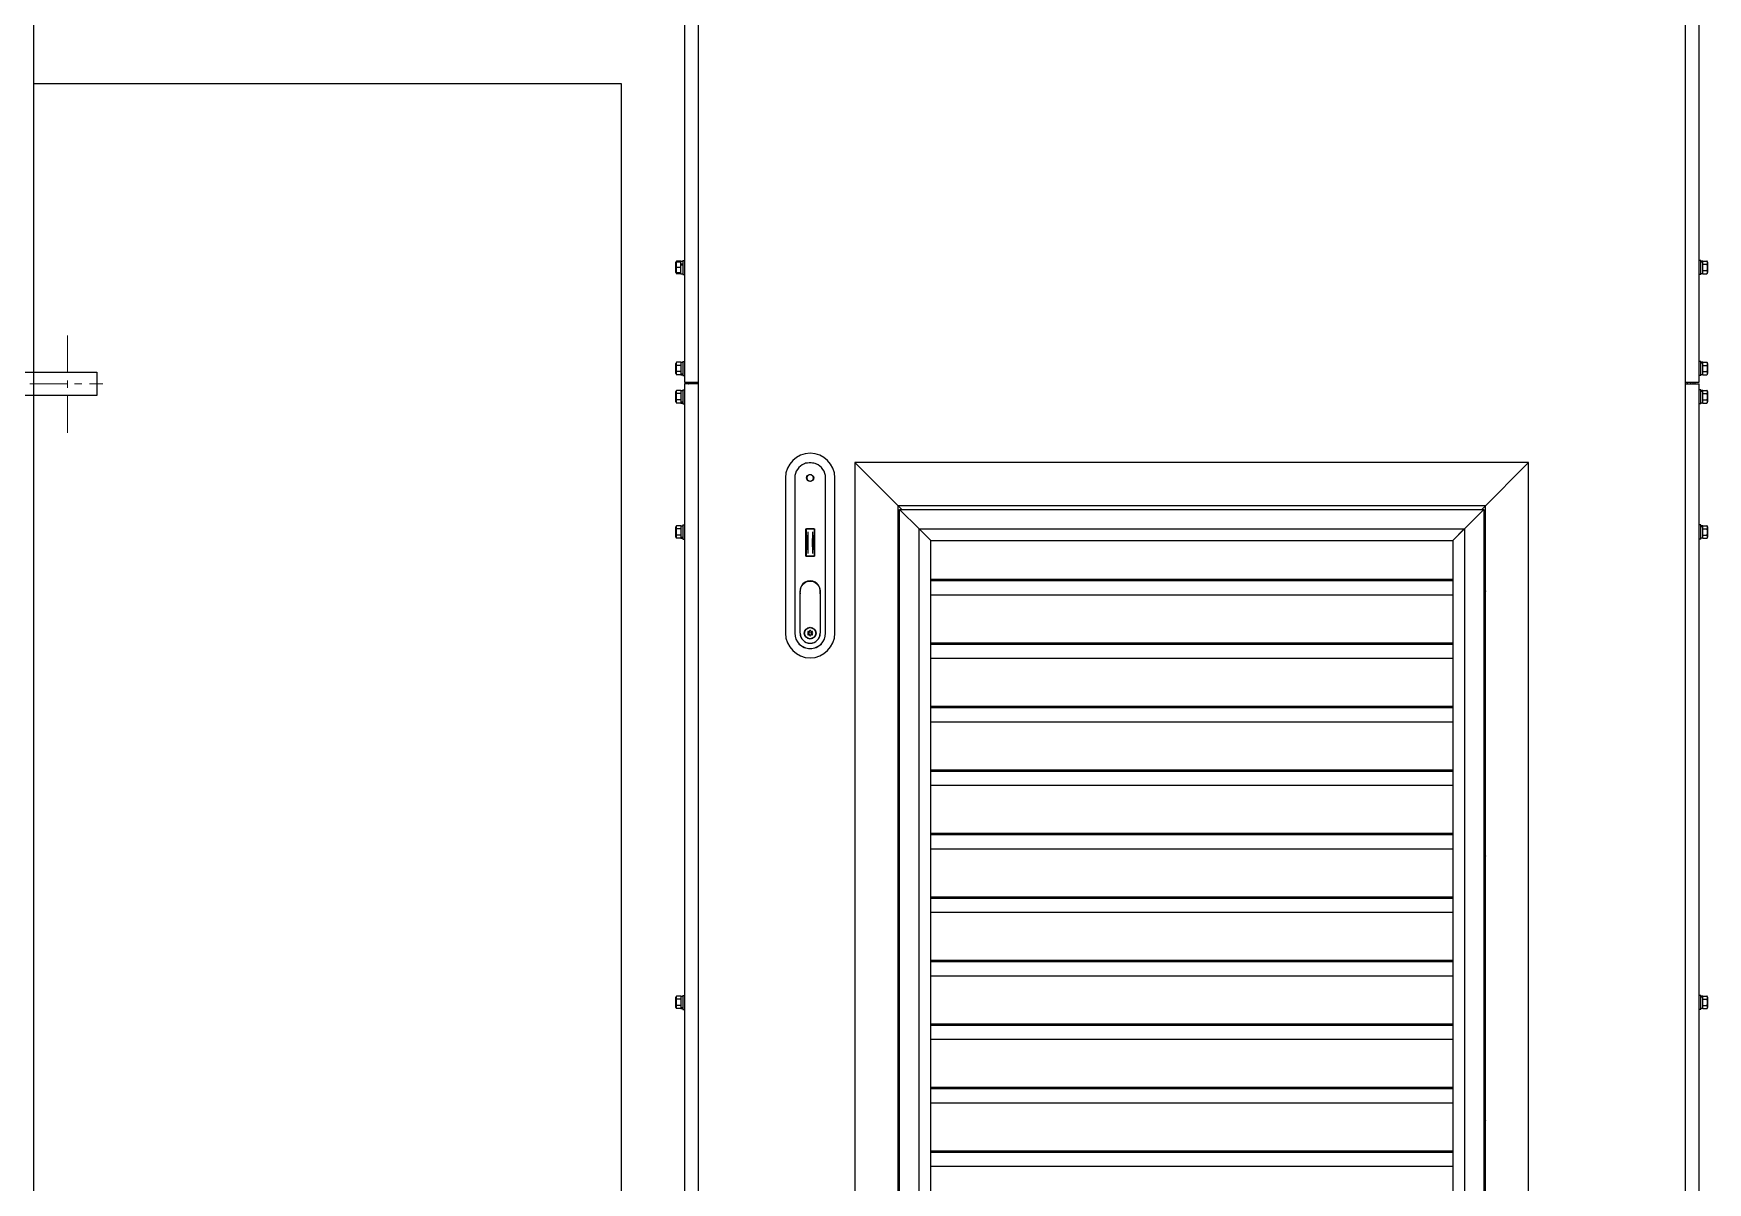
# Model space of a CAD drawing. Extents: x 61367 to 140945, y -1257 to 25588.
# Drawn here: x 90907 to 92331, y 14477 to 15454 of the extents above; entities that cross this region are included whole.
import ezdxf

# ---------------------------------------------------------------- set-up
doc = ezdxf.new("R2010")
doc.units = 0
doc.header["$MEASUREMENT"] = 0
doc.linetypes.add('CENTER', pattern=[50.8, 31.75, -6.35, 6.35, -6.35])
doc.layers.get('0').update_dxf_attribs({"linetype": 'CONTINUOUS'})
for name, color, linetype in [('2401-00300-M6-16HWMC_0', 7, 'CONTINUOUS'), ('2401-00695-M4-16ST_0', 7, 'CONTINUOUS'), ('4212-62832_1_0', 7, 'CONTINUOUS'), ('4212-73754_1_0', 7, 'CONTINUOUS'), ('4212-73755_1_0', 7, 'CONTINUOUS'), ('4212-KH004_041_0', 7, 'CONTINUOUS'), ('4212-KH010_041_0', 7, 'CONTINUOUS'), ('WATER-PROOF-INNER-DOWN_0', 7, 'CONTINUOUS'), ('WATER-PROOF-INNER-SIDE_0', 7, 'CONTINUOUS'), ('WATER-PROOF-INNER_0', 7, 'CONTINUOUS'), ('WATER-PROOF-OUTER-DOWN_0', 7, 'CONTINUOUS'), ('WATER-PROOF-OUTER-SIDE_0', 7, 'CONTINUOUS'), ('WSP-0814_1_0', 7, 'CONTINUOUS'), ('WSP-0814_3_0', 7, 'CONTINUOUS')]:
    doc.layers.add(name, color=color, linetype=linetype)
doc.layers.add('THICK', color=7, linetype='CONTINUOUS', lineweight=0)
doc.layers.add('中心线', color=1, linetype='CENTER', lineweight=9)

# ---------------------------------------------------------------- blocks, each defined once
blk = doc.blocks.new('RYHTHYT')
at = {"layer": '2401-00300-M6-16HWMC_0', "color": 7, "linetype": 'Continuous'}
for p, q in [((-33460.4, -68432.2), (-33460.4, -68444.2)), ((-33460.4, -68432.2), (-33459, -68432.2)), ((-32594.5, -68432.2), (-32596, -68432.2)), ((-32594.5, -68444.2), (-32594.5, -68432.2)), ((-33466.1, -68433.5), (-33462.1, -68433.5)), ((-33466.1, -68442.5), (-33466.1, -68433.8)), ((-33462.1, -68442.8), (-33466.1, -68442.8)), ((-33462.1, -68432.8), (-33465.6, -68432.8)), ((-33462.1, -68438.2), (-33465.6, -68438.2)), ((-33462.1, -68443.5), (-33465.6, -68443.5)), ((-33462.1, -68443.5), (-33462.1, -68432.8)), ((-33462.1, -68432.8), (-33460.4, -68432.8)), ((-33462.1, -68435.2), (-33460.4, -68435.2)), ((-33462.1, -68436.1), (-33460.4, -68436.1)), ((-33462.1, -68443.5), (-33460.4, -68443.5)), ((-33460.4, -68444.2), (-33459, -68444.2)), ((-32594.5, -68444.2), (-32596, -68444.2)), ((-32592.9, -68432.8), (-32594.5, -68432.8)), ((-32592.9, -68433.2), (-32594.5, -68433.2)), ((-32592.9, -68433.7), (-32594.5, -68433.7)), ((-32592.9, -68443.5), (-32594.5, -68443.5)), ((-32592.9, -68432.8), (-32589.4, -68432.8)), ((-32592.9, -68443.5), (-32592.9, -68432.8)), ((-32592.9, -68435.5), (-32589.4, -68435.5)), ((-32592.9, -68440.8), (-32589.4, -68440.8)), ((-32592.9, -68443.5), (-32589.4, -68443.5)), ((-32588.9, -68433.8), (-32588.9, -68442.5)), ((-33466.1, -68528.5), (-33466.1, -68519.8)), ((-33462.1, -68518.8), (-33465.6, -68518.8)), ((-33462.1, -68521.5), (-33465.6, -68521.5)), ((-33462.1, -68526.8), (-33465.6, -68526.8)), ((-33462.1, -68529.5), (-33465.6, -68529.5)), ((-33462.1, -68518.8), (-33462.1, -68529.5)), ((-33462.1, -68518.8), (-33460.4, -68518.8)), ((-33462.1, -68528.6), (-33460.4, -68528.6)), ((-33462.1, -68529.1), (-33460.4, -68529.1)), ((-33462.1, -68529.5), (-33460.4, -68529.5)), ((-33460.4, -68518.2), (-33460.4, -68530.2)), ((-33460.4, -68518.2), (-33459, -68518.2)), ((-33460.4, -68530.2), (-33459, -68530.2)), ((-32594.5, -68518.2), (-32596, -68518.2)), ((-32594.5, -68530.2), (-32596, -68530.2)), ((-32594.5, -68530.2), (-32594.5, -68518.2)), ((-32592.9, -68518.8), (-32594.5, -68518.8)), ((-32592.9, -68519.2), (-32594.5, -68519.2)), ((-32592.9, -68519.7), (-32594.5, -68519.7)), ((-32592.9, -68529.5), (-32594.5, -68529.5)), ((-32592.9, -68518.8), (-32589.4, -68518.8)), ((-32592.9, -68529.5), (-32592.9, -68518.8)), ((-32592.9, -68521.5), (-32589.4, -68521.5)), ((-32592.9, -68526.8), (-32589.4, -68526.8)), ((-32592.9, -68529.5), (-32589.4, -68529.5)), ((-32588.9, -68519.8), (-32588.9, -68528.5)), ((-33466.1, -68552.5), (-33466.1, -68543.8)), ((-33462.1, -68542.8), (-33465.6, -68542.8)), ((-33462.1, -68545.5), (-33465.6, -68545.5)), ((-33462.1, -68542.8), (-33462.1, -68553.5)), ((-33462.1, -68542.8), (-33460.4, -68542.8)), ((-33460.4, -68542.2), (-33460.4, -68554.2)), ((-33460.4, -68542.2), (-33459, -68542.2)), ((-32594.5, -68542.2), (-32596, -68542.2)), ((-32594.5, -68554.2), (-32594.5, -68542.2)), ((-32592.9, -68542.8), (-32594.5, -68542.8)), ((-32592.9, -68543.2), (-32594.5, -68543.2)), ((-32592.9, -68543.7), (-32594.5, -68543.7)), ((-32592.9, -68542.8), (-32589.4, -68542.8)), ((-32592.9, -68553.5), (-32592.9, -68542.8)), ((-32592.9, -68545.5), (-32589.4, -68545.5)), ((-32588.9, -68543.8), (-32588.9, -68552.5)), ((-33462.1, -68550.8), (-33465.6, -68550.8)), ((-33462.1, -68553.5), (-33465.6, -68553.5)), ((-33462.1, -68552.6), (-33460.4, -68552.6)), ((-33462.1, -68553.1), (-33460.4, -68553.1)), ((-33462.1, -68553.5), (-33460.4, -68553.5)), ((-33460.4, -68554.2), (-33459, -68554.2)), ((-32594.5, -68554.2), (-32596, -68554.2)), ((-32592.9, -68553.5), (-32594.5, -68553.5)), ((-32592.9, -68550.8), (-32589.4, -68550.8)), ((-32592.9, -68553.5), (-32589.4, -68553.5)), ((-33466.1, -68667.5), (-33466.1, -68658.8)), ((-33462.1, -68657.8), (-33465.6, -68657.8)), ((-33462.1, -68657.8), (-33462.1, -68668.5)), ((-33462.1, -68657.8), (-33460.4, -68657.8)), ((-33460.4, -68657.2), (-33460.4, -68669.2)), ((-33460.4, -68657.2), (-33459, -68657.2)), ((-32594.5, -68657.2), (-32596, -68657.2)), ((-32594.5, -68669.2), (-32594.5, -68657.2)), ((-32592.9, -68657.8), (-32594.5, -68657.8)), ((-32592.9, -68658.2), (-32594.5, -68658.2)), ((-32592.9, -68658.7), (-32594.5, -68658.7)), ((-32592.9, -68657.8), (-32589.4, -68657.8)), ((-32592.9, -68668.5), (-32592.9, -68657.8)), ((-32588.9, -68658.8), (-32588.9, -68667.5)), ((-33462.1, -68660.5), (-33465.6, -68660.5)), ((-33462.1, -68665.8), (-33465.6, -68665.8)), ((-33462.1, -68668.5), (-33465.6, -68668.5)), ((-33462.1, -68667.6), (-33460.4, -68667.6)), ((-33462.1, -68668.1), (-33460.4, -68668.1)), ((-33462.1, -68668.5), (-33460.4, -68668.5)), ((-33460.4, -68669.2), (-33459, -68669.2)), ((-32594.5, -68669.2), (-32596, -68669.2)), ((-32592.9, -68668.5), (-32594.5, -68668.5)), ((-32592.9, -68660.5), (-32589.4, -68660.5)), ((-32592.9, -68665.8), (-32589.4, -68665.8)), ((-32592.9, -68668.5), (-32589.4, -68668.5)), ((-33462.1, -69057.8), (-33465.6, -69057.8)), ((-33462.1, -69057.8), (-33462.1, -69068.5)), ((-33462.1, -69057.8), (-33460.4, -69057.8)), ((-33460.4, -69057.2), (-33460.4, -69069.2)), ((-33460.4, -69057.2), (-33459, -69057.2)), ((-32594.5, -69057.2), (-32596, -69057.2)), ((-32594.5, -69069.2), (-32594.5, -69057.2)), ((-32592.9, -69057.8), (-32594.5, -69057.8)), ((-32592.9, -69058.2), (-32594.5, -69058.2)), ((-32592.9, -69057.8), (-32589.4, -69057.8)), ((-32592.9, -69068.5), (-32592.9, -69057.8)), ((-33466.1, -69067.5), (-33466.1, -69058.8)), ((-33462.1, -69060.5), (-33465.6, -69060.5)), ((-33462.1, -69065.8), (-33465.6, -69065.8)), ((-33462.1, -69068.5), (-33465.6, -69068.5)), ((-33462.1, -69067.6), (-33460.4, -69067.6)), ((-33462.1, -69068.1), (-33460.4, -69068.1)), ((-33462.1, -69068.5), (-33460.4, -69068.5)), ((-33460.4, -69069.2), (-33459, -69069.2)), ((-32594.5, -69069.2), (-32596, -69069.2)), ((-32592.9, -69058.7), (-32594.5, -69058.7)), ((-32592.9, -69068.5), (-32594.5, -69068.5)), ((-32592.9, -69060.5), (-32589.4, -69060.5)), ((-32592.9, -69065.8), (-32589.4, -69065.8)), ((-32592.9, -69068.5), (-32589.4, -69068.5)), ((-32588.9, -69058.8), (-32588.9, -69067.5))]:
    blk.add_line(p, q, dxfattribs=at)
for centre, start, end in [((-33464.9, -68433.8), 124.948, 166.6065), ((-33464.9, -68433.8), 166.608, 180), ((-33464.9, -68442.5), 180, 193.392), ((-33464.9, -68442.5), 193.3936, 235.052), ((-32590.1, -68433.8), 0, 55.052), ((-32590.1, -68442.5), 304.948, 0), ((-33464.9, -68519.8), 124.948, 180), ((-33464.9, -68528.5), 180, 235.052), ((-32590.1, -68519.8), 0, 55.052), ((-32590.1, -68528.5), 304.948, 0), ((-33464.9, -68543.8), 124.948, 180), ((-32590.1, -68543.8), 0, 55.052), ((-33464.9, -68552.5), 180, 235.052), ((-32590.1, -68552.5), 304.948, 0), ((-33464.9, -68658.8), 124.948, 180), ((-32590.1, -68658.8), 0, 55.052), ((-33464.9, -68667.5), 180, 235.052), ((-32590.1, -68667.5), 304.948, 0), ((-33464.9, -69058.8), 124.948, 180), ((-32590.1, -69058.8), 0, 55.052), ((-33464.9, -69067.5), 180, 235.052), ((-32590.1, -69067.5), 304.948, 0)]:
    blk.add_arc(centre, 1.22, start, end, dxfattribs=at)
for points, knots in [([(-33465.6, -68433.5), (-33465.8, -68433.8), (-33466, -68434.7), (-33466.1, -68435.8), (-33466, -68437), (-33465.8, -68437.9), (-33465.6, -68438.2)], [0, 0, 0, 0, 0.250791, 0.499999, 0.749207, 1, 1, 1, 1]), ([(-33465.6, -68438.2), (-33465.8, -68438.5), (-33466, -68439.3), (-33466.1, -68440.5), (-33466, -68441.7), (-33465.8, -68442.5), (-33465.6, -68442.8)], [0, 0, 0, 0, 0.250792, 0.5, 0.749207, 1, 1, 1, 1]), ([(-33465.6, -68432.8), (-33465.7, -68432.9), (-33465.9, -68433.1), (-33466, -68433.4), (-33466, -68433.5)], [0, 0, 0, 0, 0.538812, 1, 1, 1, 1]), ([(-33466, -68442.8), (-33466, -68442.9), (-33465.9, -68443.2), (-33465.7, -68443.4), (-33465.6, -68443.5)], [0, 0, 0, 0, 0.461192, 1, 1, 1, 1]), ([(-32589.4, -68435.5), (-32589.3, -68435.4), (-32589.1, -68435.2), (-32588.9, -68434.7), (-32588.9, -68434.1), (-32588.9, -68433.6), (-32589.1, -68433.1), (-32589.3, -68432.9), (-32589.4, -68432.8)], [0, 0, 0, 0, 0.143491, 0.266268, 0.499999, 0.733731, 0.856509, 1, 1, 1, 1]), ([(-32589.4, -68440.8), (-32589.1, -68440.5), (-32588.9, -68439.5), (-32588.9, -68438.2), (-32588.9, -68436.8), (-32589.1, -68435.9), (-32589.4, -68435.5)], [0, 0, 0, 0, 0.248888, 0.499999, 0.75111, 1, 1, 1, 1]), ([(-32589.4, -68443.5), (-32589.3, -68443.4), (-32589.1, -68443.2), (-32588.9, -68442.8), (-32588.9, -68442.2), (-32588.9, -68441.6), (-32589.1, -68441.1), (-32589.3, -68440.9), (-32589.4, -68440.8)], [0, 0, 0, 0, 0.14349, 0.266269, 0.5, 0.733731, 0.856508, 1, 1, 1, 1]), ([(-33465.6, -68518.8), (-33465.7, -68518.9), (-33465.9, -68519.1), (-33466, -68519.6), (-33466.1, -68520.1), (-33466, -68520.7), (-33465.9, -68521.2), (-33465.7, -68521.4), (-33465.6, -68521.5)], [0, 0, 0, 0, 0.14349, 0.266269, 0.5, 0.733731, 0.856508, 1, 1, 1, 1]), ([(-33465.6, -68521.5), (-33465.8, -68521.9), (-33466, -68522.8), (-33466.1, -68524.2), (-33466, -68525.5), (-33465.8, -68526.5), (-33465.6, -68526.8)], [0, 0, 0, 0, 0.248888, 0.499999, 0.75111, 1, 1, 1, 1]), ([(-33465.6, -68526.8), (-33465.7, -68526.9), (-33465.9, -68527.1), (-33466, -68527.6), (-33466.1, -68528.2), (-33466, -68528.8), (-33465.9, -68529.2), (-33465.7, -68529.4), (-33465.6, -68529.5)], [0, 0, 0, 0, 0.143491, 0.266268, 0.499999, 0.733731, 0.856509, 1, 1, 1, 1]), ([(-32589.4, -68521.5), (-32589.3, -68521.4), (-32589.1, -68521.2), (-32588.9, -68520.7), (-32588.9, -68520.1), (-32588.9, -68519.6), (-32589.1, -68519.1), (-32589.3, -68518.9), (-32589.4, -68518.8)], [0, 0, 0, 0, 0.143491, 0.266268, 0.499999, 0.733731, 0.856509, 1, 1, 1, 1]), ([(-32589.4, -68526.8), (-32589.1, -68526.5), (-32588.9, -68525.5), (-32588.9, -68524.2), (-32588.9, -68522.8), (-32589.1, -68521.9), (-32589.4, -68521.5)], [0, 0, 0, 0, 0.248888, 0.499999, 0.75111, 1, 1, 1, 1]), ([(-32589.4, -68529.5), (-32589.3, -68529.4), (-32589.1, -68529.2), (-32588.9, -68528.8), (-32588.9, -68528.2), (-32588.9, -68527.6), (-32589.1, -68527.1), (-32589.3, -68526.9), (-32589.4, -68526.8)], [0, 0, 0, 0, 0.14349, 0.266269, 0.5, 0.733731, 0.856508, 1, 1, 1, 1]), ([(-33465.6, -68542.8), (-33465.7, -68542.9), (-33465.9, -68543.1), (-33466, -68543.6), (-33466.1, -68544.1), (-33466, -68544.7), (-33465.9, -68545.2), (-33465.7, -68545.4), (-33465.6, -68545.5)], [0, 0, 0, 0, 0.14349, 0.266269, 0.5, 0.733731, 0.856508, 1, 1, 1, 1]), ([(-33465.6, -68545.5), (-33465.8, -68545.9), (-33466, -68546.8), (-33466.1, -68548.2), (-33466, -68549.5), (-33465.8, -68550.5), (-33465.6, -68550.8)], [0, 0, 0, 0, 0.248888, 0.499999, 0.75111, 1, 1, 1, 1]), ([(-32589.4, -68545.5), (-32589.3, -68545.4), (-32589.1, -68545.2), (-32588.9, -68544.7), (-32588.9, -68544.1), (-32588.9, -68543.6), (-32589.1, -68543.1), (-32589.3, -68542.9), (-32589.4, -68542.8)], [0, 0, 0, 0, 0.143491, 0.266268, 0.499999, 0.733731, 0.856509, 1, 1, 1, 1]), ([(-32589.4, -68550.8), (-32589.1, -68550.5), (-32588.9, -68549.5), (-32588.9, -68548.2), (-32588.9, -68546.8), (-32589.1, -68545.9), (-32589.4, -68545.5)], [0, 0, 0, 0, 0.248888, 0.499999, 0.75111, 1, 1, 1, 1]), ([(-33465.6, -68550.8), (-33465.7, -68550.9), (-33465.9, -68551.1), (-33466, -68551.6), (-33466.1, -68552.2), (-33466, -68552.8), (-33465.9, -68553.2), (-33465.7, -68553.4), (-33465.6, -68553.5)], [0, 0, 0, 0, 0.143491, 0.266268, 0.499999, 0.733731, 0.856509, 1, 1, 1, 1]), ([(-32589.4, -68553.5), (-32589.3, -68553.4), (-32589.1, -68553.2), (-32588.9, -68552.8), (-32588.9, -68552.2), (-32588.9, -68551.6), (-32589.1, -68551.1), (-32589.3, -68550.9), (-32589.4, -68550.8)], [0, 0, 0, 0, 0.14349, 0.266269, 0.5, 0.733731, 0.856508, 1, 1, 1, 1]), ([(-33465.6, -68657.8), (-33465.7, -68657.9), (-33465.9, -68658.1), (-33466, -68658.6), (-33466.1, -68659.1), (-33466, -68659.7), (-33465.9, -68660.2), (-33465.7, -68660.4), (-33465.6, -68660.5)], [0, 0, 0, 0, 0.14349, 0.266269, 0.5, 0.733731, 0.856508, 1, 1, 1, 1]), ([(-32589.4, -68660.5), (-32589.3, -68660.4), (-32589.1, -68660.2), (-32588.9, -68659.7), (-32588.9, -68659.1), (-32588.9, -68658.6), (-32589.1, -68658.1), (-32589.3, -68657.9), (-32589.4, -68657.8)], [0, 0, 0, 0, 0.143491, 0.266268, 0.499999, 0.733731, 0.856509, 1, 1, 1, 1]), ([(-33465.6, -68660.5), (-33465.8, -68660.9), (-33466, -68661.8), (-33466.1, -68663.2), (-33466, -68664.5), (-33465.8, -68665.5), (-33465.6, -68665.8)], [0, 0, 0, 0, 0.248888, 0.499999, 0.75111, 1, 1, 1, 1]), ([(-33465.6, -68665.8), (-33465.7, -68665.9), (-33465.9, -68666.1), (-33466, -68666.6), (-33466.1, -68667.2), (-33466, -68667.8), (-33465.9, -68668.2), (-33465.7, -68668.4), (-33465.6, -68668.5)], [0, 0, 0, 0, 0.143491, 0.266268, 0.499999, 0.733731, 0.856509, 1, 1, 1, 1]), ([(-32589.4, -68665.8), (-32589.1, -68665.5), (-32588.9, -68664.5), (-32588.9, -68663.2), (-32588.9, -68661.8), (-32589.1, -68660.9), (-32589.4, -68660.5)], [0, 0, 0, 0, 0.248888, 0.499999, 0.75111, 1, 1, 1, 1]), ([(-32589.4, -68668.5), (-32589.3, -68668.4), (-32589.1, -68668.2), (-32588.9, -68667.8), (-32588.9, -68667.2), (-32588.9, -68666.6), (-32589.1, -68666.1), (-32589.3, -68665.9), (-32589.4, -68665.8)], [0, 0, 0, 0, 0.14349, 0.266269, 0.5, 0.733731, 0.856508, 1, 1, 1, 1]), ([(-33465.6, -69057.8), (-33465.7, -69057.9), (-33465.9, -69058.1), (-33466, -69058.6), (-33466.1, -69059.1), (-33466, -69059.7), (-33465.9, -69060.2), (-33465.7, -69060.4), (-33465.6, -69060.5)], [0, 0, 0, 0, 0.14349, 0.266269, 0.5, 0.733731, 0.856508, 1, 1, 1, 1]), ([(-32589.4, -69060.5), (-32589.3, -69060.4), (-32589.1, -69060.2), (-32588.9, -69059.7), (-32588.9, -69059.1), (-32588.9, -69058.6), (-32589.1, -69058.1), (-32589.3, -69057.9), (-32589.4, -69057.8)], [0, 0, 0, 0, 0.143491, 0.266268, 0.499999, 0.733731, 0.856509, 1, 1, 1, 1]), ([(-33465.6, -69060.5), (-33465.8, -69060.9), (-33466, -69061.8), (-33466.1, -69063.2), (-33466, -69064.5), (-33465.8, -69065.5), (-33465.6, -69065.8)], [0, 0, 0, 0, 0.248888, 0.499999, 0.75111, 1, 1, 1, 1]), ([(-33465.6, -69065.8), (-33465.7, -69065.9), (-33465.9, -69066.1), (-33466, -69066.6), (-33466.1, -69067.2), (-33466, -69067.8), (-33465.9, -69068.2), (-33465.7, -69068.4), (-33465.6, -69068.5)], [0, 0, 0, 0, 0.143491, 0.266268, 0.499999, 0.733731, 0.856509, 1, 1, 1, 1]), ([(-32589.4, -69065.8), (-32589.1, -69065.5), (-32588.9, -69064.5), (-32588.9, -69063.2), (-32588.9, -69061.8), (-32589.1, -69060.9), (-32589.4, -69060.5)], [0, 0, 0, 0, 0.248888, 0.499999, 0.75111, 1, 1, 1, 1]), ([(-32589.4, -69068.5), (-32589.3, -69068.4), (-32589.1, -69068.2), (-32588.9, -69067.8), (-32588.9, -69067.2), (-32588.9, -69066.6), (-32589.1, -69066.1), (-32589.3, -69065.9), (-32589.4, -69065.8)], [0, 0, 0, 0, 0.14349, 0.266269, 0.5, 0.733731, 0.856508, 1, 1, 1, 1])]:
    blk.add_open_spline(points, degree=3, knots=knots, dxfattribs=at)
at = {"layer": '2401-00695-M4-16ST_0', "color": 7, "linetype": 'Continuous'}
for p, q in [((-33276.7, -68713.4), (-33276.7, -68713.5)), ((-33276.6, -68715.5), (-33276.6, -68717.1)), ((-32778.4, -68714.9), (-32778.4, -68713.2)), ((-32778.3, -68716.7), (-32778.3, -68717)), ((-33276.7, -68938.4), (-33276.7, -68938.5)), ((-33276.6, -68940.5), (-33276.6, -68942.1)), ((-32778.4, -68939.9), (-32778.4, -68938.2)), ((-32778.3, -68941.7), (-32778.3, -68942)), ((-33276.7, -69163.4), (-33276.7, -69163.5)), ((-33276.6, -69165.5), (-33276.6, -69167.1)), ((-32778.4, -69164.9), (-32778.4, -69163.2)), ((-32778.3, -69166.7), (-32778.3, -69167))]:
    blk.add_line(p, q, dxfattribs=at)
for centre in [(-33277, -68715.2), (-32778, -68715.2), (-33277, -68940.2), (-32778, -68940.2), (-33277, -69165.2), (-32778, -69165.2)]:
    blk.add_circle(centre, 0.2, dxfattribs=at)
for centre, start, end in [((-33277, -68715.2), 59.875, 98.6348), ((-33277, -68715.2), 261.3402, 300.004), ((-32778, -68715.2), 81.3433, 120.0078), ((-32778, -68715.2), 239.8653, 278.6349), ((-33277, -68940.2), 59.875, 98.6348), ((-33277, -68940.2), 261.3402, 300.004), ((-32778, -68940.2), 81.3433, 120.0078), ((-32778, -68940.2), 239.8653, 278.6349), ((-33277, -69165.2), 59.875, 98.6348), ((-33277, -69165.2), 261.3402, 300.004), ((-32778, -69165.2), 81.3433, 120.0078), ((-32778, -69165.2), 239.8653, 278.6349)]:
    blk.add_arc(centre, 2, start, end, dxfattribs=at)
for points, knots in [([(-33277, -68714.3), (-33277, -68714.4), (-33277.1, -68714.5), (-33277.2, -68714.7), (-33277.3, -68714.8)], [0, 0, 0, 0, 0.201768, 1, 1, 1, 1]), ([(-33277.3, -68716.7), (-33277.3, -68716.7), (-33277.2, -68716.4), (-33277.1, -68716.2), (-33277, -68716)], [0, 0, 0, 0, 0.194813, 1, 1, 1, 1]), ([(-33277.1, -68717.2), (-33277.1, -68717.2), (-33277.2, -68717.1), (-33277.3, -68717), (-33277.3, -68717)], [0, 0, 0, 0, 0.518556, 1, 1, 1, 1]), ([(-33276.7, -68713.5), (-33276.7, -68713.6), (-33276.8, -68713.9), (-33276.9, -68714.2), (-33277, -68714.3)], [0, 0, 0, 0, 0.414722, 1, 1, 1, 1]), ([(-33277, -68716), (-33277, -68715.9), (-33276.9, -68715.8), (-33276.7, -68715.6), (-33276.6, -68715.5)], [0, 0, 0, 0, 0.192336, 1, 1, 1, 1]), ([(-33276.9, -68713.2), (-33276.9, -68713.2), (-33276.7, -68713.2), (-33276.7, -68713.3), (-33276.7, -68713.4)], [0, 0, 0, 0, 0.502949, 1, 1, 1, 1]), ([(-33276.6, -68715.5), (-33276.6, -68715.5), (-33276.3, -68715.6), (-33276.1, -68715.7), (-33276, -68715.8)], [0, 0, 0, 0, 0.280836, 1, 1, 1, 1]), ([(-32779, -68714.5), (-32778.9, -68714.6), (-32778.7, -68714.7), (-32778.5, -68714.8), (-32778.4, -68714.9)], [0, 0, 0, 0, 0.220892, 1, 1, 1, 1]), ([(-32778, -68714.3), (-32778, -68714.4), (-32778.1, -68714.6), (-32778.2, -68714.7), (-32778.4, -68714.9)], [0, 0, 0, 0, 0.192322, 1, 1, 1, 1]), ([(-32778.3, -68716.7), (-32778.3, -68716.7), (-32778.2, -68716.4), (-32778.1, -68716.2), (-32778, -68716)], [0, 0, 0, 0, 0.194813, 1, 1, 1, 1]), ([(-32778.1, -68717.2), (-32778.1, -68717.2), (-32778.2, -68717.1), (-32778.3, -68717), (-32778.3, -68717)], [0, 0, 0, 0, 0.518556, 1, 1, 1, 1]), ([(-32777.7, -68713.5), (-32777.7, -68713.6), (-32777.8, -68713.9), (-32777.9, -68714.2), (-32778, -68714.3)], [0, 0, 0, 0, 0.414722, 1, 1, 1, 1]), ([(-32778, -68716), (-32778, -68715.9), (-32777.9, -68715.8), (-32777.8, -68715.6), (-32777.7, -68715.5)], [0, 0, 0, 0, 0.201734, 1, 1, 1, 1]), ([(-32777.9, -68713.2), (-32777.9, -68713.2), (-32777.7, -68713.2), (-32777.7, -68713.3), (-32777.7, -68713.4)], [0, 0, 0, 0, 0.502949, 1, 1, 1, 1]), ([(-33277, -68939.3), (-33277, -68939.4), (-33277.1, -68939.5), (-33277.2, -68939.7), (-33277.3, -68939.8)], [0, 0, 0, 0, 0.201768, 1, 1, 1, 1]), ([(-33277.3, -68941.7), (-33277.3, -68941.7), (-33277.2, -68941.4), (-33277.1, -68941.2), (-33277, -68941)], [0, 0, 0, 0, 0.194813, 1, 1, 1, 1]), ([(-33277.1, -68942.2), (-33277.1, -68942.2), (-33277.2, -68942.1), (-33277.3, -68942), (-33277.3, -68942)], [0, 0, 0, 0, 0.518556, 1, 1, 1, 1]), ([(-33276.7, -68938.5), (-33276.7, -68938.6), (-33276.8, -68938.9), (-33276.9, -68939.2), (-33277, -68939.3)], [0, 0, 0, 0, 0.414722, 1, 1, 1, 1]), ([(-33277, -68941), (-33277, -68940.9), (-33276.9, -68940.8), (-33276.7, -68940.6), (-33276.6, -68940.5)], [0, 0, 0, 0, 0.192336, 1, 1, 1, 1]), ([(-33276.9, -68938.2), (-33276.9, -68938.2), (-33276.7, -68938.2), (-33276.7, -68938.3), (-33276.7, -68938.4)], [0, 0, 0, 0, 0.502949, 1, 1, 1, 1]), ([(-33276.6, -68940.5), (-33276.6, -68940.5), (-33276.3, -68940.6), (-33276.1, -68940.7), (-33276, -68940.8)], [0, 0, 0, 0, 0.280836, 1, 1, 1, 1]), ([(-32779, -68939.5), (-32778.9, -68939.6), (-32778.7, -68939.7), (-32778.5, -68939.8), (-32778.4, -68939.9)], [0, 0, 0, 0, 0.220892, 1, 1, 1, 1]), ([(-32778, -68939.3), (-32778, -68939.4), (-32778.1, -68939.6), (-32778.2, -68939.7), (-32778.4, -68939.9)], [0, 0, 0, 0, 0.192322, 1, 1, 1, 1]), ([(-32778.3, -68941.7), (-32778.3, -68941.7), (-32778.2, -68941.4), (-32778.1, -68941.2), (-32778, -68941)], [0, 0, 0, 0, 0.194813, 1, 1, 1, 1]), ([(-32778.1, -68942.2), (-32778.1, -68942.2), (-32778.2, -68942.1), (-32778.3, -68942), (-32778.3, -68942)], [0, 0, 0, 0, 0.518556, 1, 1, 1, 1]), ([(-32777.7, -68938.5), (-32777.7, -68938.6), (-32777.8, -68938.9), (-32777.9, -68939.2), (-32778, -68939.3)], [0, 0, 0, 0, 0.414722, 1, 1, 1, 1]), ([(-32778, -68941), (-32778, -68940.9), (-32777.9, -68940.8), (-32777.8, -68940.6), (-32777.7, -68940.5)], [0, 0, 0, 0, 0.201734, 1, 1, 1, 1]), ([(-32777.9, -68938.2), (-32777.9, -68938.2), (-32777.7, -68938.2), (-32777.7, -68938.3), (-32777.7, -68938.4)], [0, 0, 0, 0, 0.502949, 1, 1, 1, 1]), ([(-33277, -69164.3), (-33277, -69164.4), (-33277.1, -69164.5), (-33277.2, -69164.7), (-33277.3, -69164.8)], [0, 0, 0, 0, 0.201768, 1, 1, 1, 1]), ([(-33277.3, -69166.7), (-33277.3, -69166.7), (-33277.2, -69166.4), (-33277.1, -69166.2), (-33277, -69166)], [0, 0, 0, 0, 0.194813, 1, 1, 1, 1]), ([(-33277.1, -69167.2), (-33277.1, -69167.2), (-33277.2, -69167.1), (-33277.3, -69167), (-33277.3, -69167)], [0, 0, 0, 0, 0.518556, 1, 1, 1, 1]), ([(-33276.7, -69163.5), (-33276.7, -69163.6), (-33276.8, -69163.9), (-33276.9, -69164.2), (-33277, -69164.3)], [0, 0, 0, 0, 0.414722, 1, 1, 1, 1]), ([(-33277, -69166), (-33277, -69165.9), (-33276.9, -69165.8), (-33276.7, -69165.6), (-33276.6, -69165.5)], [0, 0, 0, 0, 0.192336, 1, 1, 1, 1]), ([(-33276.9, -69163.2), (-33276.9, -69163.2), (-33276.7, -69163.2), (-33276.7, -69163.3), (-33276.7, -69163.4)], [0, 0, 0, 0, 0.502949, 1, 1, 1, 1]), ([(-33276.6, -69165.5), (-33276.6, -69165.5), (-33276.3, -69165.6), (-33276.1, -69165.7), (-33276, -69165.8)], [0, 0, 0, 0, 0.280836, 1, 1, 1, 1]), ([(-32779, -69164.5), (-32778.9, -69164.6), (-32778.7, -69164.7), (-32778.5, -69164.8), (-32778.4, -69164.9)], [0, 0, 0, 0, 0.220892, 1, 1, 1, 1]), ([(-32778, -69164.3), (-32778, -69164.4), (-32778.1, -69164.6), (-32778.2, -69164.7), (-32778.4, -69164.9)], [0, 0, 0, 0, 0.192322, 1, 1, 1, 1]), ([(-32778.3, -69166.7), (-32778.3, -69166.7), (-32778.2, -69166.4), (-32778.1, -69166.2), (-32778, -69166)], [0, 0, 0, 0, 0.194813, 1, 1, 1, 1]), ([(-32778.1, -69167.2), (-32778.1, -69167.2), (-32778.2, -69167.1), (-32778.3, -69167), (-32778.3, -69167)], [0, 0, 0, 0, 0.518556, 1, 1, 1, 1]), ([(-32777.7, -69163.5), (-32777.7, -69163.6), (-32777.8, -69163.9), (-32777.9, -69164.2), (-32778, -69164.3)], [0, 0, 0, 0, 0.414722, 1, 1, 1, 1]), ([(-32778, -69166), (-32778, -69165.9), (-32777.9, -69165.8), (-32777.8, -69165.6), (-32777.7, -69165.5)], [0, 0, 0, 0, 0.201734, 1, 1, 1, 1]), ([(-32777.9, -69163.2), (-32777.9, -69163.2), (-32777.7, -69163.2), (-32777.7, -69163.3), (-32777.7, -69163.4)], [0, 0, 0, 0, 0.502949, 1, 1, 1, 1])]:
    blk.add_open_spline(points, degree=3, knots=knots, dxfattribs=at)
at = {"layer": '4212-62832_1_0', "color": 7, "linetype": 'Continuous'}
for p, q in [((-33447, -69588.2), (-33447, -67513.2)), ((-32608, -67513.2), (-32608, -69588.2))]:
    blk.add_line(p, q, dxfattribs=at)
at = {"layer": '4212-73754_1_0', "color": 7, "linetype": 'Continuous'}
for p, q in [((-33459, -67514.9), (-33459, -68535.7)), ((-32596, -68535.7), (-32596, -67514.9)), ((-33459, -68535.7), (-33447, -68535.7)), ((-32608, -68535.7), (-32596, -68535.7))]:
    blk.add_line(p, q, dxfattribs=at)
at = {"layer": '4212-73755_1_0', "color": 7, "linetype": 'Continuous'}
for p, q in [((-33459, -68537.2), (-33459, -69588.7)), ((-33447, -68537.2), (-33459, -68537.2)), ((-33455.5, -68535.7), (-33455.5, -68537)), ((-33454, -68535.7), (-33454, -68537)), ((-32608, -68537.2), (-32596, -68537.2)), ((-32601, -68537), (-32601, -68535.7)), ((-32599.5, -68537), (-32599.5, -68535.7)), ((-32596, -69588.7), (-32596, -68537.2))]:
    blk.add_line(p, q, dxfattribs=at)
for centre, radius, start, end in [((-33455.7, -68537), 0.2, 270, 0), ((-33455.7, -68537), 1.7, 353.2317, 0), ((-32599.3, -68537), 1.7, 180, 186.7683), ((-32599.3, -68537), 0.2, 180, 270)]:
    blk.add_arc(centre, radius, start, end, dxfattribs=at)
at = {"layer": '4212-KH004_041_0', "color": 7, "linetype": 'Continuous'}
for p, q in [((-33452, -68535.7), (-33452, -68537.2)), ((-33449, -68535.7), (-33449, -68537.2))]:
    blk.add_line(p, q, dxfattribs=at)
at = {"layer": '4212-KH010_041_0', "color": 7, "linetype": 'Continuous'}
for p, q in [((-32606, -68537.2), (-32606, -68535.7)), ((-32603, -68537.2), (-32603, -68535.7))]:
    blk.add_line(p, q, dxfattribs=at)
at = {"layer": 'WATER-PROOF-INNER-DOWN_0', "color": 7, "linetype": 'Continuous'}
for p, q in [((-33276, -68643.9), (-33259.4, -68660.5)), ((-33276, -68643.9), (-32779, -68643.9)), ((-32795.6, -68660.5), (-32779, -68643.9)), ((-33259.4, -68660.5), (-32795.6, -68660.5)), ((-33259.3, -68660.6), (-33249.4, -68670.5)), ((-33249.4, -68670.5), (-32805.6, -68670.5)), ((-32805.6, -68670.5), (-32795.7, -68660.6))]:
    blk.add_line(p, q, dxfattribs=at)
at = {"layer": 'WATER-PROOF-INNER-SIDE_0', "color": 7, "linetype": 'Continuous'}
for p, q in [((-33276, -69459.9), (-33276, -68643.9)), ((-33276, -68643.9), (-33259.4, -68660.5)), ((-32795.6, -68660.5), (-32779, -68643.9)), ((-32779, -68643.9), (-32779, -69459.9)), ((-33259.4, -69443.3), (-33259.4, -68660.5)), ((-33259.3, -68660.5), (-33249.4, -68670.5)), ((-33249.4, -69433.3), (-33249.4, -68670.5)), ((-32805.6, -68670.5), (-32795.6, -68660.5)), ((-32805.6, -68670.5), (-32805.6, -69433.3)), ((-32795.6, -68660.5), (-32795.6, -69443.3))]:
    blk.add_line(p, q, dxfattribs=at)
at = {"layer": 'WATER-PROOF-INNER_0', "color": 7, "linetype": 'Continuous'}
for p, q in [((-33249.4, -68703.4), (-32805.6, -68703.4)), ((-33249.4, -68704.5), (-32805.6, -68704.5)), ((-33249.4, -68716.5), (-32805.6, -68716.5)), ((-33249.4, -68757.4), (-32805.6, -68757.4)), ((-33249.4, -68758.5), (-32805.6, -68758.5)), ((-33249.4, -68770.5), (-32805.6, -68770.5)), ((-33249.4, -68811.4), (-32805.6, -68811.4)), ((-33249.4, -68812.5), (-32805.6, -68812.5)), ((-33249.4, -68824.5), (-32805.6, -68824.5)), ((-33249.4, -68865.4), (-32805.6, -68865.4)), ((-33249.4, -68866.5), (-32805.6, -68866.5)), ((-33249.4, -68878.5), (-32805.6, -68878.5)), ((-33249.4, -68919.4), (-32805.6, -68919.4)), ((-33249.4, -68920.5), (-32805.6, -68920.5)), ((-33249.4, -68932.5), (-32805.6, -68932.5)), ((-33249.4, -68973.4), (-32805.6, -68973.4)), ((-33249.4, -68974.5), (-32805.6, -68974.5)), ((-33249.4, -68986.5), (-32805.6, -68986.5)), ((-33249.4, -69027.4), (-32805.6, -69027.4)), ((-33249.4, -69028.5), (-32805.6, -69028.5)), ((-33249.4, -69040.5), (-32805.6, -69040.5)), ((-33249.4, -69081.4), (-32805.6, -69081.4)), ((-33249.4, -69082.5), (-32805.6, -69082.5)), ((-33249.4, -69094.5), (-32805.6, -69094.5)), ((-33249.4, -69135.4), (-32805.6, -69135.4)), ((-33249.4, -69136.5), (-32805.6, -69136.5)), ((-33249.4, -69148.5), (-32805.6, -69148.5)), ((-33249.4, -69189.4), (-32805.6, -69189.4)), ((-33249.4, -69190.5), (-32805.6, -69190.5)), ((-33249.4, -69202.5), (-32805.6, -69202.5))]:
    blk.add_line(p, q, dxfattribs=at)
at = {"layer": 'WATER-PROOF-OUTER-DOWN_0', "color": 7, "linetype": 'Continuous'}
for p, q in [((-33274.3, -68643.8), (-33314, -68604.2)), ((-32741, -68604.2), (-33314, -68604.2)), ((-32780.6, -68643.8), (-32741, -68604.2)), ((-32777.7, -68640.9), (-33277.3, -68640.9))]:
    blk.add_line(p, q, dxfattribs=at)
at = {"layer": 'WATER-PROOF-OUTER-SIDE_0', "color": 7, "linetype": 'Continuous'}
for p, q in [((-33314, -68604.2), (-33314, -69498.2)), ((-33274.3, -68643.8), (-33314, -68604.2)), ((-32780.6, -68643.8), (-32741, -68604.2)), ((-32741, -69498.2), (-32741, -68604.2)), ((-33277.3, -68640.9), (-33277.3, -69461.5)), ((-32777.7, -69461.5), (-32777.7, -68640.9))]:
    blk.add_line(p, q, dxfattribs=at)
at = {"layer": 'WSP-0814_1_0', "color": 7, "linetype": 'Continuous'}
for p, q in [((-33373, -68617.2), (-33373, -68749.2)), ((-33365.1, -68617.2), (-33365.1, -68619)), ((-33347, -68605.1), (-33347, -68605.1)), ((-33338.9, -68619), (-33338.9, -68617.2)), ((-33331, -68749.2), (-33331, -68617.2)), ((-33365.1, -68621.5), (-33365.1, -68621.9)), ((-33365.1, -68621.9), (-33365.1, -68749.2)), ((-33338.9, -68749.2), (-33338.9, -68621.9)), ((-33355.7, -68683.4), (-33355.7, -68660.9)), ((-33355.3, -68667.3), (-33355.3, -68660.5)), ((-33355.2, -68667.5), (-33355.2, -68660.5)), ((-33355.2, -68667.5), (-33355.2, -68667.5)), ((-33354.9, -68665.9), (-33354.9, -68665.9)), ((-33352, -68660.3), (-33352, -68660.3)), ((-33349.2, -68665.9), (-33349.2, -68665.9)), ((-33348.8, -68667.5), (-33348.7, -68667.5)), ((-33348.7, -68660.5), (-33348.7, -68667.5)), ((-33348.7, -68660.5), (-33348.7, -68667.3)), ((-33348.2, -68660.9), (-33348.2, -68683.4)), ((-33355.3, -68683.9), (-33355.3, -68677.1)), ((-33355.2, -68683.9), (-33355.2, -68676.9)), ((-33355.2, -68676.9), (-33355.2, -68676.9)), ((-33354.9, -68678.4), (-33354.9, -68678.4)), ((-33351.9, -68684), (-33352, -68684)), ((-33349.2, -68678.4), (-33349.2, -68678.4)), ((-33348.7, -68676.9), (-33348.8, -68676.9)), ((-33348.7, -68676.9), (-33348.7, -68683.9)), ((-33348.7, -68677.1), (-33348.7, -68683.9)), ((-33360.6, -68713.4), (-33360.6, -68713.2)), ((-33360.6, -68749.2), (-33360.6, -68715.3)), ((-33360.5, -68749.2), (-33360.5, -68713.2)), ((-33343.5, -68713.2), (-33343.5, -68749.2)), ((-33343.4, -68713.2), (-33343.4, -68713.4)), ((-33343.4, -68715.3), (-33343.4, -68749.2)), ((-33353.8, -68749), (-33354.1, -68748.4)), ((-33354.1, -68749.9), (-33353.8, -68749.3)), ((-33353.7, -68747.7), (-33353, -68747.7)), ((-33353, -68750.7), (-33353.7, -68750.6)), ((-33352.8, -68747.5), (-33352.4, -68747)), ((-33352.4, -68751.3), (-33352.8, -68750.8)), ((-33351.6, -68747), (-33351.2, -68747.5)), ((-33351.2, -68750.8), (-33351.6, -68751.3)), ((-33351, -68747.7), (-33350.3, -68747.7)), ((-33350.3, -68750.6), (-33351, -68750.7)), ((-33349.9, -68748.4), (-33350.2, -68749)), ((-33350.2, -68749.3), (-33349.9, -68749.9))]:
    blk.add_line(p, q, dxfattribs=at)
for points in [[(-33352.9, -68604.4), (-33354.3, -68604.5), (-33356, -68604.7), (-33356.9, -68605.1)], [(-33347, -68605.1), (-33347.6, -68604.9), (-33348.8, -68604.6), (-33350, -68604.5), (-33351.1, -68604.4)], [(-33365, -68620.4), (-33365, -68620.5), (-33365, -68620.5), (-33365, -68620.6), (-33365, -68620.7), (-33365, -68620.8), (-33365, -68620.8)], [(-33338.9, -68620.8), (-33338.9, -68620.8), (-33339, -68620.7), (-33339, -68620.6), (-33338.9, -68620.5), (-33338.9, -68620.5), (-33338.9, -68620.4)], [(-33338.9, -68621.9), (-33338.9, -68621.9), (-33338.9, -68621.7), (-33338.9, -68621.5)], [(-33355.7, -68660.9), (-33355.7, -68660.8), (-33355.6, -68660.6), (-33355.4, -68660.5), (-33355.2, -68660.5)], [(-33348.7, -68660.5), (-33348.6, -68660.5), (-33348.4, -68660.6), (-33348.2, -68660.8), (-33348.2, -68660.9)], [(-33355.2, -68683.9), (-33355.3, -68683.9), (-33355.5, -68683.7), (-33355.7, -68683.6), (-33355.7, -68683.4)], [(-33348.2, -68683.4), (-33348.2, -68683.5), (-33348.4, -68683.7), (-33348.5, -68683.8), (-33348.7, -68683.9)]]:
    blk.add_lwpolyline(points, dxfattribs=at)
for centre, radius in [((-33352, -68617.2), 3), ((-33352, -68749.2), 5), ((-33352, -68749.2), 4.75), ((-33352, -68749.2), 1.25)]:
    blk.add_circle(centre, radius, dxfattribs=at)
for centre, radius, start, end in [((-33352, -68617.2), 21, 0, 180), ((-33352, -68617.2), 13.1, 112.2523, 180), ((-33352, -68640.5), 36.1, 88.613, 91.387), ((-33352, -68617.2), 13.1, 0, 67.751), ((-33338.7, -68620.3), 26.3, 178.2934, 179.4936), ((-33360.2, -68620.1), 4.88, 179.4445, 183.4902), ((-33365.3, -68620.3), 26.3, 0.5062, 1.7061), ((-33343.8, -68620.1), 4.88, 356.5065, 0.5596), ((-33352, -68672.2), 5.6, 129.8384, 131.6605), ((-33352, -68672.2), 5.5, 128.3635, 132.6705), ((-33356.1, -68667.3), 0.8, 309.8384, 0), ((-33352, -68672.2), 5.6, 125.6989, 128.3692), ((-33355.8, -68667.5), 0.548, 326.5268, 342.103), ((-33352, -68547.9), 112.4, 268.3545, 269.9851), ((-33352, -68549.5), 111, 268.3398, 271.6941), ((-33352, -68548), 112.3, 269.9923, 271.6796), ((-33347.9, -68667.3), 0.8, 180, 230.1616), ((-33352, -68672.2), 5.6, 52.4582, 54.3099), ((-33348.2, -68667.5), 0.548, 197.1104, 213.4809), ((-33352, -68672.2), 5.5, 46.2799, 51.6998), ((-33348.3, -68667.5), 0.433, 227.1813, 231.3391), ((-33352, -68672.2), 5.6, 47.3314, 50.1616), ((-33352, -68672.2), 5.5, 227.3295, 231.6365), ((-33352, -68672.2), 5.6, 228.3395, 230.1616), ((-33356.1, -68677.1), 0.8, 0, 50.1616), ((-33355.7, -68676.8), 0.43, 47.8558, 51.3378), ((-33352, -68672.2), 5.6, 232.4553, 234.2994), ((-33355.8, -68676.9), 0.548, 17.098, 33.4737), ((-33352, -68794.8), 111, 88.3059, 91.6601), ((-33352, -68796.4), 112.4, 90.0018, 91.6456), ((-33352, -68796.4), 112.4, 88.3207, 89.9715), ((-33347.9, -68677.1), 0.8, 129.8384, 180), ((-33352, -68672.2), 5.6, 305.6901, 308.3069), ((-33348.2, -68676.9), 0.548, 146.5195, 162.097), ((-33352, -68672.2), 5.5, 308.3002, 313.6444), ((-33352, -68672.2), 5.6, 309.8384, 312.6686), ((-33352, -68713.2), 8.6, 359.9982, 180), ((-33352, -68714.4), 8.65, 169.2072, 189.4959), ((-33352, -68713.2), 8.5, 359.9999, 180), ((-33352.1, -68713.1), 8.16, 130.5659, 131.0662), ((-33352.1, -68713.1), 8.14, 128.7223, 130.5664), ((-33352, -68714.4), 8.65, 350.5042, 10.7959), ((-33352, -68749.2), 21, 180, 0), ((-33352, -68749.2), 13.1, 180, 0), ((-33359.7, -68756.5), 2.5, 223.4903, 228.3117), ((-33352, -68749.2), 13.1, 223.4903, 316.5097), ((-33352, -68749.2), 8.6, 180, 0), ((-33352, -68749.2), 8.5, 180, 0), ((-33353.6, -68748.2), 0.5, 95.3285, 204.6704), ((-33353.6, -68750.1), 0.5, 155.3296, 264.6704), ((-33354.1, -68749.2), 0.3, 335.3298, 24.6704), ((-33353, -68747.4), 0.3, 275.3298, 324.6704), ((-33353, -68751), 0.3, 35.3298, 84.6704), ((-33352, -68747.3), 0.5, 35.3288, 144.6704), ((-33352, -68751.1), 0.5, 215.3288, 324.6704), ((-33350.9, -68747.4), 0.3, 215.3298, 264.6704), ((-33350.9, -68751), 0.3, 95.3298, 144.6704), ((-33350.4, -68748.2), 0.5, 335.3296, 84.6704), ((-33350.4, -68750.1), 0.5, 275.3285, 24.6704), ((-33349.9, -68749.2), 0.3, 155.3298, 204.6704), ((-33344.3, -68756.5), 2.5, 311.6883, 316.5097)]:
    blk.add_arc(centre, radius, start, end, dxfattribs=at)
blk.add_ellipse((-33341.9, -68619), major_axis=(3, 0), ratio=1, start_param=-0.169592, end_param=0, dxfattribs=at)
for points, knots in [([(-33349.2, -68617.2), (-33349.2, -68616.9), (-33349.3, -68616.4), (-33349.6, -68615.7), (-33350.2, -68615.1), (-33350.8, -68614.6), (-33351.6, -68614.4), (-33352.4, -68614.4), (-33353.1, -68614.6), (-33353.8, -68615), (-33354.3, -68615.6), (-33354.7, -68616.4), (-33354.7, -68616.9), (-33354.7, -68617.2)], [0, 0, 0, 0, 0.091229, 0.182072, 0.272285, 0.362558, 0.453404, 0.544048, 0.634824, 0.725532, 0.816633, 0.908383, 1, 1, 1, 1]), ([(-33354.7, -68617.2), (-33354.7, -68617.4), (-33354.7, -68618), (-33354.3, -68618.7), (-33353.8, -68619.3), (-33353.2, -68619.7), (-33352.4, -68619.9), (-33351.6, -68619.9), (-33350.8, -68619.7), (-33350.2, -68619.3), (-33349.6, -68618.7), (-33349.3, -68618), (-33349.2, -68617.4), (-33349.2, -68617.2)], [0, 0, 0, 0, 0.091229, 0.182072, 0.272285, 0.362558, 0.453404, 0.544048, 0.634824, 0.725532, 0.816633, 0.908383, 1, 1, 1, 1]), ([(-33365, -68621.2), (-33365, -68621.2), (-33365.1, -68621.3), (-33365.1, -68621.4), (-33365.1, -68621.5)], [0, 0, 0, 0, 0.500479, 1, 1, 1, 1]), ([(-33365, -68620.8), (-33365, -68620.9), (-33365, -68621), (-33365, -68621.1), (-33365, -68621.2)], [0, 0, 0, 0, 0.491152, 1, 1, 1, 1]), ([(-33338.9, -68621.5), (-33338.9, -68621.4), (-33338.9, -68621.3), (-33339, -68621.2), (-33339, -68621.2)], [0, 0, 0, 0, 0.494081, 1, 1, 1, 1]), ([(-33338.9, -68621.2), (-33338.9, -68621.1), (-33338.9, -68621), (-33338.9, -68620.9), (-33338.9, -68620.8)], [0, 0, 0, 0, 0.517638, 1, 1, 1, 1]), ([(-33355.4, -68667.9), (-33355.4, -68667.9), (-33355.4, -68667.8), (-33355.3, -68667.8), (-33355.3, -68667.8)], [0, 0, 0, 0, 0.494555, 1, 1, 1, 1]), ([(-33355.3, -68667.6), (-33355.3, -68667.6), (-33355.2, -68667.6), (-33355.2, -68667.5), (-33355.2, -68667.5)], [0, 0, 0, 0, 0.505439, 1, 1, 1, 1]), ([(-33354.9, -68678.4), (-33354.9, -68678.4), (-33354.8, -68678.2), (-33354.9, -68677.9), (-33354.9, -68677.3), (-33355, -68676.2), (-33355, -68674.4), (-33355, -68672.2), (-33355, -68669.9), (-33355, -68668.2), (-33354.9, -68667.1), (-33354.9, -68666.4), (-33354.8, -68666.2), (-33354.9, -68665.9), (-33354.9, -68665.9)], [0, 0, 0, 0, 0.009899, 0.038474, 0.084534, 0.146578, 0.308829, 0.499994, 0.691159, 0.853416, 0.915462, 0.961525, 0.990102, 1, 1, 1, 1]), ([(-33354.9, -68665.9), (-33354.8, -68665.9), (-33354.9, -68666.1), (-33354.8, -68666.5), (-33354.8, -68667.1), (-33354.8, -68668.2), (-33354.8, -68669.9), (-33354.7, -68672.2), (-33354.8, -68674.4), (-33354.8, -68676.1), (-33354.8, -68677.3), (-33354.8, -68677.8), (-33354.9, -68678.2), (-33354.8, -68678.4), (-33354.9, -68678.4)], [0, 0, 0, 0, 0.011378, 0.040949, 0.087523, 0.149634, 0.310829, 0.499994, 0.689159, 0.85036, 0.912473, 0.95905, 0.988622, 1, 1, 1, 1]), ([(-33354, -68662.9), (-33354, -68663.4), (-33353.9, -68666.4), (-33353.9, -68669.5), (-33353.9, -68672.2)], [0, 0, 0, 0, 0.135729, 1, 1, 1, 1]), ([(-33353.9, -68672.2), (-33353.9, -68673.2), (-33353.9, -68676.3), (-33353.9, -68679.3), (-33354, -68681.4)], [0, 0, 0, 0, 0.335532, 1, 1, 1, 1]), ([(-33350, -68662.9), (-33350.1, -68664.1), (-33350.1, -68667.1), (-33350.2, -68670.2), (-33350.2, -68672.2)], [0, 0, 0, 0, 0.365558, 1, 1, 1, 1]), ([(-33350.2, -68672.2), (-33350.2, -68674.1), (-33350.1, -68677.2), (-33350.1, -68680.3), (-33350, -68681.4)], [0, 0, 0, 0, 0.634441, 1, 1, 1, 1]), ([(-33349.2, -68678.4), (-33349.2, -68678.4), (-33349.2, -68678.2), (-33349.3, -68677.8), (-33349.3, -68677.2), (-33349.3, -68676.1), (-33349.3, -68674.4), (-33349.3, -68672.2), (-33349.3, -68669.9), (-33349.3, -68668.2), (-33349.3, -68667.1), (-33349.3, -68666.5), (-33349.2, -68666.1), (-33349.2, -68666), (-33349.2, -68665.9)], [0, 0, 0, 0, 0.011717, 0.041493, 0.08817, 0.150289, 0.311252, 0.499993, 0.688734, 0.849704, 0.911825, 0.958504, 0.988283, 1, 1, 1, 1]), ([(-33349.2, -68665.9), (-33349.2, -68665.9), (-33349.2, -68666.2), (-33349.1, -68666.4), (-33349.1, -68667.1), (-33349.1, -68668.2), (-33349.1, -68669.9), (-33349.1, -68672.2), (-33349.1, -68674.4), (-33349.1, -68676.2), (-33349.1, -68677.3), (-33349.1, -68677.9), (-33349.2, -68678.2), (-33349.2, -68678.4), (-33349.2, -68678.4)], [0, 0, 0, 0, 0.009953, 0.038539, 0.084597, 0.146634, 0.308859, 0.499993, 0.691127, 0.853359, 0.915397, 0.961459, 0.990046, 1, 1, 1, 1]), ([(-33348.7, -68667.5), (-33348.7, -68667.5), (-33348.7, -68667.5), (-33348.7, -68667.6), (-33348.7, -68667.6)], [0, 0, 0, 0, 0.494734, 1, 1, 1, 1]), ([(-33348.7, -68667.8), (-33348.6, -68667.8), (-33348.6, -68667.8), (-33348.6, -68667.8), (-33348.6, -68667.8)], [0, 0, 0, 0, 0.503945, 1, 1, 1, 1]), ([(-33355.3, -68676.6), (-33355.3, -68676.6), (-33355.4, -68676.5), (-33355.4, -68676.5), (-33355.4, -68676.5)], [0, 0, 0, 0, 0.504185, 1, 1, 1, 1]), ([(-33355.2, -68676.9), (-33355.2, -68676.8), (-33355.2, -68676.8), (-33355.2, -68676.7), (-33355.3, -68676.7)], [0, 0, 0, 0, 0.494736, 1, 1, 1, 1]), ([(-33348.6, -68676.5), (-33348.6, -68676.5), (-33348.6, -68676.5), (-33348.6, -68676.6), (-33348.7, -68676.6)], [0, 0, 0, 0, 0.494552, 1, 1, 1, 1]), ([(-33348.7, -68676.7), (-33348.7, -68676.7), (-33348.7, -68676.8), (-33348.7, -68676.8), (-33348.7, -68676.9)], [0, 0, 0, 0, 0.505439, 1, 1, 1, 1]), ([(-33357.2, -68706.7), (-33355.7, -68705.5), (-33351.8, -68704.1), (-33347.9, -68705.7), (-33346.5, -68706.9)], [0, 0, 0, 0, 0.500169, 1, 1, 1, 1])]:
    blk.add_open_spline(points, degree=3, knots=knots, dxfattribs=at)
for points in [[(-33365.1, -68619), (-33365.1, -68619.2), (-33365.1, -68619.4), (-33365, -68619.5)], [(-33360.3, -68713.2), (-33360.3, -68710.9), (-33359.2, -68708.4), (-33357.5, -68706.9)], [(-33346.5, -68706.9), (-33344.8, -68708.4), (-33343.6, -68710.9), (-33343.6, -68713.2)]]:
    blk.add_open_spline(points, degree=3, dxfattribs=at)
at = {"layer": 'WSP-0814_3_0', "color": 7, "linetype": 'Continuous'}
blk.add_circle((-33352, -68617.2), 3, dxfattribs=at)
for points in [[(-33349.2, -68617.2), (-33349.2, -68616.9), (-33349.3, -68616.4), (-33349.6, -68615.7), (-33350.2, -68615.1), (-33350.8, -68614.6), (-33351.6, -68614.4), (-33352.4, -68614.4), (-33353.1, -68614.6), (-33353.8, -68615), (-33354.3, -68615.6), (-33354.7, -68616.4), (-33354.7, -68616.9), (-33354.7, -68617.2)], [(-33354.7, -68617.2), (-33354.7, -68617.4), (-33354.7, -68618), (-33354.3, -68618.7), (-33353.8, -68619.3), (-33353.2, -68619.7), (-33352.4, -68619.9), (-33351.6, -68619.9), (-33350.8, -68619.7), (-33350.2, -68619.3), (-33349.6, -68618.7), (-33349.3, -68618), (-33349.2, -68617.4), (-33349.2, -68617.2)]]:
    blk.add_open_spline(points, degree=3, knots=[0, 0, 0, 0, 0.091229, 0.182072, 0.272285, 0.362558, 0.453404, 0.544048, 0.634824, 0.725532, 0.816633, 0.908383, 1, 1, 1, 1], dxfattribs=at)
blk = doc.blocks.new('A$Cd78e76be')
at = {"color": 101}
for p, q in [((6, 205), (154, 205)), ((154, 205), (154, 184.9)), ((154, 184.9), (6, 184.9))]:
    blk.add_line(p, q, dxfattribs=at)
at = {"layer": '中心线', "color": 101}
for p, q in [((129, 153.4), (129, 236.4)), ((-208, 194.9), (159, 194.9))]:
    blk.add_line(p, q, dxfattribs=at)

msp = doc.modelspace()

# ---------------------------------------------------------------- linework, layer by layer
at = {"color": 5}
msp.add_lwpolyline([(90906.915, 13971.442), (91406.915, 13971.442), (91406.915, 15411.442), (90906.915, 15411.442)], close=True, dxfattribs=at)
at = {"layer": 'THICK', "lineweight": -3}
msp.add_lwpolyline([(90906.915, 13756.442), (90756.915, 13756.442), (90756.915, 16208.442), (90906.915, 16208.442)], close=True, dxfattribs=at)

# ---------------------------------------------------------------- block references
at = {"lineweight": -3}
msp.add_blockref('RYHTHYT', (124919.399, 83693.606), dxfattribs=at)
msp.add_blockref('A$Cd78e76be', (90806.915, 14961.488))

doc.saveas('drawing.dxf')
